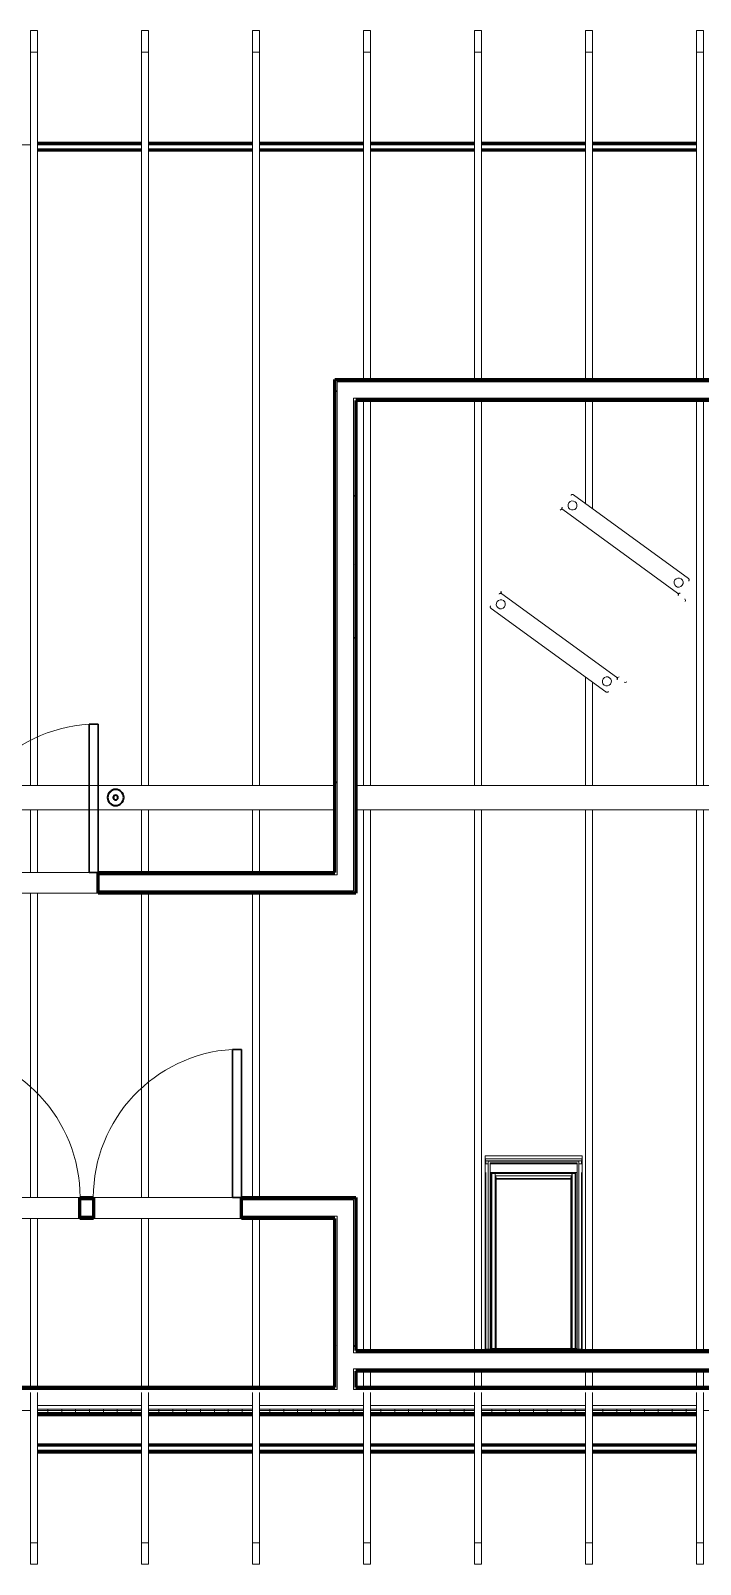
# Model space of a CAD drawing. Header units: inches. Extents: x -435 to 532, y -667 to -127.
# Drawn here: x -159.1 to -14.3, y -460.7 to -129.4 of the extents above; entities that cross this region are included whole.
import ezdxf

# ---------------------------------------------------------------- set-up
doc = ezdxf.new("R2010")
doc.units = ezdxf.units.IN
doc.header["$MEASUREMENT"] = 0
for name, color, linetype, lineweight in [('A-DOOR', 31, 'Continuous', 18), ('A-GLAZ', 151, 'Continuous', 18), ('A-ROOF', 132, 'Continuous', 18), ('A-WALL', 113, 'Continuous', 18), ('A-WALL-PATT', 111, 'Continuous', 60), ('I-FURN', 30, 'Continuous', 9), ('I-WALL', 2, 'Continuous', 18), ('S-BEAM', 12, 'Continuous', 9), ('S-COLS', 52, 'Continuous', 9)]:
    doc.layers.add(name, color=color, linetype=linetype, lineweight=lineweight)
pattern_1 = [(0, (387.632, -598.438), (15.36, 3.84), [0.634, -10.886, 0.634, -10.886, -61.44]), (0, (387.632, -598.438), (15.36, 3.84), [-23.04, 0.634, -22.406, 0.634, -10.886, -26.88]), (0, (387.632, -598.438), (15.36, 3.84), [-57.6, 0.634, -7.046, 0.634, -18.566]), (120, (393.392, -596.518), (-11.005538, 11.38215), [0.634, -10.886, 0.634, -10.886, -61.44]), (120, (393.392, -596.518), (-11.005538, 11.38215), [-23.04, 0.634, -22.406, 0.634, -10.886, -26.88]), (120, (393.392, -596.518), (-11.005538, 11.38215), [-57.6, 0.634, -7.046, 0.634, -18.566]), (240, (395.312, -588.838), (-4.354462, -15.22215), [0.634, -10.886, 0.634, -10.886, -61.44]), (240, (395.312, -588.838), (-4.354462, -15.22215), [-23.04, 0.634, -22.406, 0.634, -10.886, -26.88]), (240, (395.312, -588.838), (-4.354462, -15.22215), [-57.6, 0.634, -7.046, 0.634, -18.566])]

# ---------------------------------------------------------------- blocks, each defined once
blk = doc.blocks.new('Single_Seat_Sofa_by_Vaghi_13650 - Vaghi A1S-Single Seat-186610-2nd Floor')
at = {"layer": 'I-FURN'}
for p, q in [((-15.16, 0.39), (-15.16, 31.1)), ((-11.22, 0.39), (-11.22, 31.1)), ((11.22, 31.1), (11.22, 0.39)), ((15.16, 31.1), (15.16, 0.39))]:
    blk.add_line(p, q, dxfattribs=at)
at = {"layer": 'I-FURN', "flags": 128}
for points in [[(-11.22, 31.1), (-11.07, 31.41), (-10.83, 31.5)], [(10.83, 31.5), (11.14, 31.34), (11.22, 31.1)], [(-10.83, 0), (-11.14, 0.15), (-11.22, 0.39)], [(11.22, 0.39), (11.07, 0.08), (10.83, 0)], [(-10.73, -1.97), (-11.04, -1.82), (-11.12, -1.57)], [(11.12, -1.57), (10.97, -1.89), (10.73, -1.97)]]:
    blk.add_lwpolyline(points, dxfattribs=at)
at = {"layer": 'I-FURN'}
for centre, start, end in [((-13.19, 29.92), 0, 180), ((-13.19, 29.92), 180, 0), ((13.19, 29.92), 0, 180), ((13.19, 29.92), 180, 360), ((-13.19, 1.57), 0, 180), ((-13.19, 1.57), 180, 0), ((13.19, 1.57), 0, 180), ((13.19, 1.57), 180, 360)]:
    blk.add_arc(centre, 0.984, start, end, dxfattribs=at)
for points, knots in [([(-14.76, 31.5), (-14.8, 31.5), (-14.85, 31.49), (-14.91, 31.47), (-14.95, 31.45), (-14.98, 31.43), (-15.01, 31.41), (-15.04, 31.39), (-15.06, 31.36), (-15.08, 31.34), (-15.11, 31.3), (-15.13, 31.25), (-15.15, 31.19), (-15.16, 31.14), (-15.16, 31.1)], [0, 0, 0, 0, 0.166667, 0.25, 0.333333, 0.375, 0.416667, 0.5, 0.541667, 0.583333, 0.666667, 0.75, 0.833333, 1, 1, 1, 1]), ([(-11.61, 31.5), (-11.58, 31.5), (-11.53, 31.49), (-11.46, 31.47), (-11.42, 31.45), (-11.4, 31.43), (-11.37, 31.41), (-11.34, 31.39), (-11.32, 31.36), (-11.3, 31.34), (-11.27, 31.3), (-11.25, 31.25), (-11.23, 31.19), (-11.22, 31.14), (-11.22, 31.1)], [0, 0, 0, 0, 0.166667, 0.25, 0.333333, 0.375, 0.416667, 0.5, 0.541667, 0.583333, 0.666667, 0.75, 0.833333, 1, 1, 1, 1]), ([(11.22, 31.1), (11.22, 31.14), (11.23, 31.19), (11.25, 31.25), (11.27, 31.3), (11.3, 31.34), (11.32, 31.36), (11.34, 31.39), (11.37, 31.42), (11.41, 31.44), (11.44, 31.46), (11.47, 31.47), (11.53, 31.49), (11.58, 31.5), (11.61, 31.5)], [0, 0, 0, 0, 0.166667, 0.25, 0.333333, 0.416667, 0.458333, 0.5, 0.583333, 0.666667, 0.708333, 0.75, 0.833333, 1, 1, 1, 1]), ([(15.16, 31.1), (15.16, 31.14), (15.15, 31.19), (15.13, 31.25), (15.11, 31.3), (15.08, 31.34), (15.06, 31.36), (15.04, 31.39), (15, 31.42), (14.97, 31.44), (14.94, 31.46), (14.91, 31.47), (14.85, 31.49), (14.8, 31.5), (14.76, 31.5)], [0, 0, 0, 0, 0.166667, 0.25, 0.333333, 0.416667, 0.458333, 0.5, 0.583333, 0.666667, 0.708333, 0.75, 0.833333, 1, 1, 1, 1]), ([(-14.76, 0), (-14.8, 0), (-14.85, 0.01), (-14.91, 0.03), (-14.95, 0.05), (-14.98, 0.07), (-15.01, 0.09), (-15.04, 0.11), (-15.06, 0.13), (-15.08, 0.16), (-15.11, 0.2), (-15.13, 0.24), (-15.15, 0.31), (-15.16, 0.36), (-15.16, 0.39)], [0, 0, 0, 0, 0.166667, 0.25, 0.333333, 0.375, 0.416667, 0.5, 0.541667, 0.583333, 0.666667, 0.75, 0.833333, 1, 1, 1, 1]), ([(-11.61, 0), (-11.58, 0), (-11.53, 0.01), (-11.46, 0.03), (-11.42, 0.05), (-11.4, 0.07), (-11.37, 0.09), (-11.34, 0.11), (-11.32, 0.13), (-11.3, 0.16), (-11.27, 0.2), (-11.25, 0.24), (-11.23, 0.31), (-11.22, 0.36), (-11.22, 0.39)], [0, 0, 0, 0, 0.166667, 0.25, 0.333333, 0.375, 0.416667, 0.5, 0.541667, 0.583333, 0.666667, 0.75, 0.833333, 1, 1, 1, 1]), ([(11.22, 0.39), (11.22, 0.36), (11.23, 0.31), (11.25, 0.24), (11.27, 0.2), (11.3, 0.16), (11.32, 0.13), (11.34, 0.11), (11.37, 0.08), (11.41, 0.06), (11.44, 0.04), (11.47, 0.03), (11.53, 0.01), (11.58, 0), (11.61, 0)], [0, 0, 0, 0, 0.166667, 0.25, 0.333333, 0.416667, 0.458333, 0.5, 0.583333, 0.666667, 0.708333, 0.75, 0.833333, 1, 1, 1, 1]), ([(15.16, 0.39), (15.16, 0.36), (15.15, 0.31), (15.13, 0.24), (15.11, 0.2), (15.08, 0.16), (15.06, 0.13), (15.04, 0.11), (15, 0.08), (14.97, 0.06), (14.94, 0.04), (14.91, 0.03), (14.85, 0.01), (14.8, 0), (14.76, 0)], [0, 0, 0, 0, 0.166667, 0.25, 0.333333, 0.416667, 0.458333, 0.5, 0.583333, 0.666667, 0.708333, 0.75, 0.833333, 1, 1, 1, 1])]:
    blk.add_open_spline(points, degree=3, knots=knots, dxfattribs=at)
blk = doc.blocks.new('Window-skylight-VELUX_VS-deck_mounted-manual-venting - C08-1273973-2nd Floor')
at = {"layer": 'A-GLAZ'}
for p, q in [((-60.84, -373.03), (-60.67, -373.48)), ((-60.84, -373.03), (-39.84, -373.03)), ((-60.15, -374.13), (-60.76, -374.13)), ((-60.67, -373.48), (-60.67, -374.13)), ((-40.01, -373.48), (-60.67, -373.48)), ((-60.15, -373.59), (-60.15, -414.21)), ((-40.53, -373.59), (-60.15, -373.59)), ((-59.73, -414.02), (-59.73, -373.91)), ((-40.95, -373.91), (-59.73, -373.91)), ((-40.95, -374.13), (-59.73, -374.13)), ((-40.95, -373.91), (-40.95, -414.02)), ((-40.53, -414.21), (-40.53, -373.59)), ((-39.92, -374.13), (-40.53, -374.13)), ((-40.01, -373.48), (-39.84, -373.03)), ((-40.01, -374.13), (-40.01, -373.48)), ((-60.67, -376.01), (-60.67, -414.21)), ((-59.73, -376.02), (-40.95, -376.02)), ((-59.49, -414.02), (-59.49, -376.14)), ((-41.19, -376.19), (-59.49, -376.19)), ((-41.19, -376.25), (-59.49, -376.25)), ((-59.49, -376.75), (-59.36, -376.75)), ((-59.36, -376.37), (-59.36, -414.02)), ((-58.67, -414.02), (-58.67, -376.37)), ((-58.61, -376.41), (-58.61, -414.02)), ((-58.54, -376.75), (-42.14, -376.75)), ((-58.49, -376.75), (-58.4, -377.33)), ((-58.4, -377.33), (-58.4, -414.02)), ((-58.4, -377.33), (-58.4, -377.43)), ((-42.28, -377.33), (-58.4, -377.33)), ((-58.4, -377.43), (-58.4, -414.02)), ((-42.28, -377.43), (-58.4, -377.43)), ((-42.28, -377.33), (-42.19, -376.75)), ((-42.28, -414.02), (-42.28, -377.33)), ((-42.28, -377.43), (-42.28, -377.33)), ((-42.28, -414.02), (-42.28, -377.43)), ((-42.08, -414.02), (-42.08, -376.41)), ((-42.01, -376.37), (-42.01, -414.02)), ((-41.32, -414.02), (-41.32, -376.37)), ((-41.32, -376.75), (-41.19, -376.75)), ((-41.19, -376.14), (-41.19, -414.03)), ((-40.01, -414.21), (-40.01, -376.01)), ((-40.95, -414.02), (-59.73, -414.02))]:
    blk.add_line(p, q, dxfattribs=at)
blk = doc.blocks.new('LVL-Laminated Veneer Lumber - LVL 5_25x14-1285071-2nd Floor')
at = {"layer": 'S-BEAM'}
for p, q in [((-80.44, 2.62), (19.31, 2.62)), ((23.81, 2.62), (173.81, 2.62)), ((-80.44, -2.63), (19.31, -2.63)), ((23.81, -2.63), (201.1, -2.63))]:
    blk.add_line(p, q, dxfattribs=at)
blk = doc.blocks.new('Dimension Lumber - 2x8-V9-2nd Floor')
at = {"layer": 'S-BEAM'}
for p, q in [((-183.09, -311.18), (-183.09, -297.63)), ((-181.59, -311.18), (-181.59, -297.63)), ((-183.09, -381.43), (-183.09, -315.68)), ((-181.59, -381.43), (-181.59, -315.68)), ((-183.09, -422.38), (-183.09, -385.93)), ((-181.59, -422.38), (-181.59, -385.93)), ((-183.09, -456.02), (-183.09, -423.51)), ((-181.59, -456.02), (-181.59, -423.51)), ((-183.09, -460.66), (-183.09, -456.02)), ((-183.09, -456.02), (-181.59, -456.02)), ((-181.59, -456.02), (-181.59, -460.66)), ((-181.59, -460.66), (-183.09, -460.66))]:
    blk.add_line(p, q, dxfattribs=at)
blk = doc.blocks.new('Dimension Lumber - 2x8-V10-2nd Floor')
at = {"layer": 'S-BEAM'}
for p, q in [((-87.09, -414.44), (-87.09, -297.63)), ((-85.59, -414.44), (-85.59, -297.63)), ((-87.09, -422.38), (-87.09, -418.94)), ((-85.59, -422.38), (-85.59, -418.94)), ((-87.09, -456.02), (-87.09, -423.51)), ((-85.59, -456.02), (-85.59, -423.51)), ((-87.09, -460.66), (-87.09, -456.02)), ((-87.09, -456.02), (-85.59, -456.02)), ((-85.59, -456.02), (-85.59, -460.66)), ((-85.59, -460.66), (-87.09, -460.66))]:
    blk.add_line(p, q, dxfattribs=at)
blk = doc.blocks.new('Dimension Lumber - 2x8-V14-2nd Floor')
at = {"layer": 'S-BEAM'}
for p, q in [((-183.09, -133.99), (-183.09, -129.35)), ((-183.09, -129.35), (-181.59, -129.35)), ((-181.59, -129.35), (-181.59, -133.99)), ((-181.59, -133.99), (-183.09, -133.99)), ((-183.09, -133.99), (-183.09, -292.38)), ((-181.59, -133.99), (-181.59, -292.38))]:
    blk.add_line(p, q, dxfattribs=at)
blk = doc.blocks.new('Dimension Lumber - 2x8-V13-2nd Floor')
at = {"layer": 'S-BEAM'}
for p, q in [((-327.09, -133.99), (-327.09, -129.35)), ((-327.09, -129.35), (-325.59, -129.35)), ((-325.59, -129.35), (-325.59, -133.99)), ((-325.59, -133.99), (-327.09, -133.99)), ((-327.09, -133.99), (-327.09, -204.74)), ((-325.59, -133.99), (-325.59, -204.74)), ((-327.09, -209.24), (-327.09, -292.38)), ((-325.59, -209.24), (-325.59, -292.38))]:
    blk.add_line(p, q, dxfattribs=at)
blk = doc.blocks.new('Dimension Lumber - 2x8-V15-2nd Floor')
at = {"layer": 'S-BEAM'}
for p, q in [((-39.09, -133.99), (-39.09, -129.35)), ((-39.09, -129.35), (-37.59, -129.35)), ((-37.59, -129.35), (-37.59, -133.99)), ((-37.59, -133.99), (-39.09, -133.99)), ((-39.09, -133.99), (-39.09, -204.74)), ((-37.59, -133.99), (-37.59, -204.74)), ((-39.09, -209.24), (-39.09, -231.55)), ((-37.59, -209.24), (-37.59, -232.64)), ((-39.09, -269.02), (-39.09, -292.38)), ((-37.59, -270.11), (-37.59, -292.38))]:
    blk.add_line(p, q, dxfattribs=at)
blk = doc.blocks.new('Single-Flush - 32_ x 78_-1394608-2nd Floor')
at = {"layer": 'A-DOOR', "lineweight": 30}
for p, q in [((14, 2.25), (14, 34.25)), ((16, 34.25), (14, 34.25)), ((16, 2.25), (16, 34.25)), ((16, 2.25), (14, 2.25))]:
    blk.add_line(p, q, dxfattribs=at)
at = {"layer": 'A-DOOR', "lineweight": 9}
blk.add_arc((16, 2.25), 32.07, 93.5759, 180, dxfattribs=at)
blk = doc.blocks.new('Single-Flush - 32_ x 78_-1305366-2nd Floor')
at = {"layer": 'A-DOOR', "lineweight": 30}
for p, q in [((14, -2.25), (14, -34.25)), ((16, -2.25), (14, -2.25)), ((16, -2.25), (16, -34.25)), ((16, -34.25), (14, -34.25))]:
    blk.add_line(p, q, dxfattribs=at)
at = {"layer": 'A-DOOR', "lineweight": 9}
blk.add_arc((16, -2.25), 32.07, 180, 266.4241, dxfattribs=at)

msp = doc.modelspace()

# ---------------------------------------------------------------- hatches: boundary and pattern name
at = {"layer": 'A-WALL-PATT', "lineweight": 9}
h = msp.add_hatch(dxfattribs=at)
h.set_pattern_fill('FP_1', color=256, style=0, pattern_type=2)
h.set_pattern_definition(pattern_1)
h.paths.add_polyline_path([(-92.78, -311.18), (-92.78, -204.74), (-93.28, -204.74), (-93.28, -311.18)], flags=0)
h = msp.add_hatch(dxfattribs=at)
h.set_pattern_fill('FP_1', color=256, style=0, pattern_type=2)
h.set_pattern_definition(pattern_1)
h.paths.add_polyline_path([(-27.8, -205.24), (61.22, -205.24), (61.22, -204.74), (-92.78, -204.74), (-92.78, -205.24), (-88.78, -205.24)], flags=0)
h = msp.add_hatch(dxfattribs=at)
h.set_pattern_fill('FP_1', color=256, style=0, pattern_type=2)
h.set_pattern_definition(pattern_1)
h.paths.add_polyline_path([(-88.78, -315.18), (-88.78, -208.74), (-89.28, -208.74), (-89.28, -315.18)], flags=0)
h = msp.add_hatch(dxfattribs=at)
h.set_pattern_fill('FP_1', color=256, style=0, pattern_type=2)
h.set_pattern_definition(pattern_1)
h.paths.add_polyline_path([(-88.78, -209.24), (61.22, -209.24), (61.22, -208.74), (-88.78, -208.74)], flags=0)
h = msp.add_hatch(dxfattribs=at)
h.set_pattern_fill('FP_1', color=256, style=0, pattern_type=2)
h.set_pattern_definition(pattern_1)
h.paths.add_polyline_path([(-92.78, -311.68), (-92.78, -311.18), (-144.47, -311.18), (-144.47, -311.68), (-100.98, -311.68)], flags=0)
h.paths.add_polyline_path([(-193.03, -311.68), (-176.47, -311.68), (-176.47, -311.18), (-193.03, -311.18)], flags=0)
h = msp.add_hatch(dxfattribs=at)
h.set_pattern_fill('FP_1', color=256, style=0, pattern_type=2)
h.set_pattern_definition(pattern_1)
h.paths.add_polyline_path([(-88.78, -315.68), (-88.78, -315.18), (-144.47, -315.18), (-144.47, -315.68), (-100.98, -315.68)], flags=0)
h.paths.add_polyline_path([(-176.47, -315.68), (-176.47, -315.18), (-193.03, -315.18), (-193.03, -315.68)], flags=0)
h = msp.add_hatch(dxfattribs=at)
h.set_pattern_fill('FP_1', color=256, style=0, pattern_type=2)
h.set_pattern_definition(pattern_1)
h.paths.add_polyline_path([(-89.28, -381.93), (-88.78, -381.93), (-88.78, -381.43), (-113.47, -381.43), (-113.47, -381.93), (-100.98, -381.93)], flags=0)
h.paths.add_polyline_path([(-148.47, -381.93), (-145.47, -381.93), (-145.47, -381.43), (-148.47, -381.43)], flags=0)
h.paths.add_polyline_path([(-180.47, -381.93), (-180.47, -381.43), (-341.53, -381.43), (-341.53, -381.93), (-247.33, -381.93)], flags=0)
h = msp.add_hatch(dxfattribs=at)
h.set_pattern_fill('FP_1', color=256, style=0, pattern_type=2)
h.set_pattern_definition(pattern_1)
h.paths.add_polyline_path([(-88.78, -422.38), (-88.78, -418.44), (-89.28, -418.44), (-89.28, -422.38)], flags=0)
h.paths.add_polyline_path([(-88.78, -414.94), (-88.78, -381.93), (-89.28, -381.93), (-89.28, -414.94)], flags=0)
h = msp.add_hatch(dxfattribs=at)
h.set_pattern_fill('FP_1', color=256, style=0, pattern_type=2)
h.set_pattern_definition(pattern_1)
h.paths.add_polyline_path([(-92.78, -385.93), (-92.78, -385.43), (-113.47, -385.43), (-113.47, -385.93), (-93.28, -385.93)], flags=0)
h.paths.add_polyline_path([(-145.47, -385.93), (-145.47, -385.43), (-148.47, -385.43), (-148.47, -385.93)], flags=0)
h.paths.add_polyline_path([(-180.47, -385.93), (-180.47, -385.43), (-341.53, -385.43), (-341.53, -385.93), (-193.03, -385.93)], flags=0)
h = msp.add_hatch(dxfattribs=at)
h.set_pattern_fill('FP_1', color=256, style=0, pattern_type=2)
h.set_pattern_definition(pattern_1)
h.paths.add_polyline_path([(-93.28, -422.38), (-92.78, -422.38), (-92.78, -385.93), (-93.28, -385.93), (-93.28, -403.27)], flags=0)
h = msp.add_hatch(dxfattribs=at)
h.set_pattern_fill('FP_1', color=256, style=0, pattern_type=2)
h.set_pattern_definition(pattern_1)
h.paths.add_polyline_path([(65.22, -414.94), (65.72, -414.94), (65.72, -414.44), (-88.78, -414.44), (-88.78, -414.94), (45.38, -414.94)], flags=0)
h = msp.add_hatch(dxfattribs=at)
h.set_pattern_fill('FP_1', color=256, style=0, pattern_type=2)
h.set_pattern_definition(pattern_1)
h.paths.add_polyline_path([(61.22, -418.94), (61.72, -418.94), (61.72, -418.44), (-88.78, -418.44), (-88.78, -418.94), (45.38, -418.94)], flags=0)
h = msp.add_hatch(dxfattribs=at)
h.set_pattern_fill('FP_1', color=256, style=0, pattern_type=2)
h.set_pattern_definition(pattern_1)
h.paths.add_polyline_path([(-338.81, -422.88), (-197.03, -422.88), (-197.03, -422.38), (-341.53, -422.38), (-341.53, -422.88)], flags=0)
h.paths.add_polyline_path([(-193.53, -422.88), (-92.78, -422.88), (-92.78, -422.38), (-193.53, -422.38)], flags=0)
h.paths.add_polyline_path([(-89.28, -422.88), (64.47, -422.88), (64.47, -422.38), (-89.28, -422.38)], flags=0)
h = msp.add_hatch(dxfattribs=at)
h.set_pattern_fill('FP_3', color=256, style=0, pattern_type=2)
h.set_pattern_definition([(0, (387.632, -598.438), (0, 3), []), (90, (387.632, -598.438), (-3, 2e-16), [])])
h.paths.add_polyline_path([(-346.28, -427.88), (-327.09, -427.88), (-327.09, -427.13), (-346.28, -427.13)], flags=0)
h.paths.add_polyline_path([(-325.59, -427.88), (-303.09, -427.88), (-303.09, -427.13), (-325.59, -427.13), (-325.59, -427.16)], flags=0)
h.paths.add_polyline_path([(-301.59, -427.88), (-279.09, -427.88), (-279.09, -427.13), (-301.59, -427.13), (-301.59, -427.21)], flags=0)
h.paths.add_polyline_path([(-277.59, -427.88), (-255.09, -427.88), (-255.09, -427.13), (-277.59, -427.13), (-277.59, -427.25)], flags=0)
h.paths.add_polyline_path([(-253.59, -427.88), (-231.09, -427.88), (-231.09, -427.13), (-253.59, -427.13), (-253.59, -427.29)], flags=0)
h.paths.add_polyline_path([(-229.59, -427.88), (-207.09, -427.88), (-207.09, -427.13), (-229.59, -427.13), (-229.59, -427.34)], flags=0)
h.paths.add_polyline_path([(-205.59, -427.88), (-183.09, -427.88), (-183.09, -427.13), (-205.59, -427.13), (-205.59, -427.38)], flags=0)
h.paths.add_polyline_path([(-181.59, -427.88), (-159.09, -427.88), (-159.09, -427.13), (-181.59, -427.13), (-181.59, -427.43)], flags=0)
h.paths.add_polyline_path([(-157.59, -427.88), (-135.09, -427.88), (-135.09, -427.13), (-157.59, -427.13), (-157.59, -427.47)], flags=0)
h.paths.add_polyline_path([(-133.59, -427.88), (-111.09, -427.88), (-111.09, -427.13), (-133.59, -427.13), (-133.59, -427.52)], flags=0)
h.paths.add_polyline_path([(-109.59, -427.88), (-87.09, -427.88), (-87.09, -427.13), (-109.59, -427.13), (-109.59, -427.56)], flags=0)
h.paths.add_polyline_path([(-85.59, -427.88), (-63.09, -427.88), (-63.09, -427.13), (-85.59, -427.13), (-85.59, -427.61)], flags=0)
h.paths.add_polyline_path([(-61.59, -427.88), (-39.09, -427.88), (-39.09, -427.13), (-61.59, -427.13), (-61.59, -427.65)], flags=0)
h.paths.add_polyline_path([(-37.59, -427.88), (-15.09, -427.88), (-15.09, -427.13), (-37.59, -427.13), (-37.59, -427.69)], flags=0)
h.paths.add_polyline_path([(-13.59, -427.88), (8.91, -427.88), (8.91, -427.13), (-13.59, -427.13), (-13.59, -427.74)], flags=0)
h.paths.add_polyline_path([(10.41, -427.88), (32.91, -427.88), (32.91, -427.13), (10.41, -427.13), (10.41, -427.78)], flags=0)
h.paths.add_polyline_path([(34.41, -427.88), (56.91, -427.87), (56.91, -427.13), (34.41, -427.13), (34.41, -427.83)], flags=0)
h.paths.add_polyline_path([(58.41, -427.88), (64.47, -427.88), (64.47, -427.13), (58.41, -427.13), (58.41, -427.87)], flags=0)
h = msp.add_hatch(dxfattribs=at)
h.set_pattern_fill('FP_2', color=256, style=0, pattern_type=2)
h.set_pattern_definition([(135, (387.632, -598.438), (-4.24264, -4.24264), [])])
h.paths.add_polyline_path([(-347.03, -428.38), (-327.09, -428.36), (-327.09, -427.88), (-347.03, -427.88)], flags=0)
h.paths.add_polyline_path([(-325.59, -428.38), (-303.09, -428.38), (-303.09, -427.88), (-325.59, -427.88), (-325.59, -428.36)], flags=0)
h.paths.add_polyline_path([(-301.59, -428.38), (-279.09, -428.38), (-279.09, -427.88), (-301.59, -427.88), (-301.59, -428.33)], flags=0)
h.paths.add_polyline_path([(-277.59, -428.38), (-255.09, -428.38), (-255.09, -427.88), (-277.59, -427.88), (-277.59, -428.3)], flags=0)
h.paths.add_polyline_path([(-253.59, -428.38), (-231.09, -428.38), (-231.09, -427.88), (-253.59, -427.88), (-253.59, -428.27)], flags=0)
h.paths.add_polyline_path([(-229.59, -428.38), (-207.09, -428.38), (-207.09, -427.88), (-229.59, -427.88), (-229.59, -428.24)], flags=0)
h.paths.add_polyline_path([(-205.59, -428.38), (-183.09, -428.38), (-183.09, -427.88), (-205.59, -427.88), (-205.59, -428.22)], flags=0)
h.paths.add_polyline_path([(-181.59, -428.38), (-159.09, -428.38), (-159.09, -427.88), (-181.59, -427.88), (-181.59, -428.19)], flags=0)
h.paths.add_polyline_path([(-157.59, -428.38), (-135.09, -428.38), (-135.09, -427.88), (-157.59, -427.88), (-157.59, -428.16)], flags=0)
h.paths.add_polyline_path([(-133.59, -428.38), (-111.09, -428.38), (-111.09, -427.88), (-133.59, -427.88), (-133.59, -428.13)], flags=0)
h.paths.add_polyline_path([(-109.59, -428.38), (-87.09, -428.38), (-87.09, -427.88), (-109.59, -427.88), (-109.59, -428.1)], flags=0)
h.paths.add_polyline_path([(-85.59, -428.38), (-63.09, -428.38), (-63.09, -427.88), (-85.59, -427.88), (-85.59, -428.07)], flags=0)
h.paths.add_polyline_path([(-61.59, -428.38), (-39.09, -428.38), (-39.09, -427.88), (-61.59, -427.88), (-61.59, -428.04)], flags=0)
h.paths.add_polyline_path([(-37.59, -428.38), (-15.09, -428.38), (-15.09, -427.88), (-37.59, -427.88), (-37.59, -428.01)], flags=0)
h.paths.add_polyline_path([(-13.59, -428.38), (8.91, -428.38), (8.91, -427.88), (-13.59, -427.88), (-13.59, -427.98)], flags=0)
h.paths.add_polyline_path([(10.41, -428.38), (32.91, -428.38), (32.91, -427.88), (10.41, -427.88), (10.41, -427.95)], flags=0)
h.paths.add_polyline_path([(34.41, -428.38), (56.91, -428.38), (56.91, -427.88), (34.41, -427.88), (34.41, -427.92)], flags=0)
h.paths.add_polyline_path([(58.41, -428.38), (64.47, -428.38), (64.47, -427.88), (58.41, -427.89)], flags=0)
at = {"layer": 'S-COLS'}
h = msp.add_hatch(dxfattribs=at)
h.set_pattern_fill('FP_4', color=256, style=0, pattern_type=2)
h.set_pattern_definition([(45, (387.632, -598.438), (-4.75176, 4.75176), []), (45, (387.632, -591.238), (-4.75176, 4.75176), [])])
h.paths.add_polyline_path([(-140.72, -296.76), (-139.84, -296.52), (-139.2, -295.88), (-138.97, -295.01), (-139.2, -294.13), (-139.84, -293.49), (-140.72, -293.26), (-141.59, -293.49), (-142.23, -294.13), (-142.47, -295.01), (-142.23, -295.88), (-141.59, -296.52)], flags=0)
h.paths.add_polyline_path([(-140.72, -295.52), (-141.07, -295.37), (-141.22, -295.01), (-141.07, -294.65), (-140.72, -294.5), (-140.36, -294.65), (-140.21, -295.01), (-140.36, -295.37)], flags=0)

# ---------------------------------------------------------------- linework, layer by layer
at = {"layer": 'A-ROOF'}
for p, q in [((-159.09, -154.01), (-181.59, -154.01)), ((-135.09, -154.01), (-157.59, -154.01)), ((-111.09, -154.01), (-133.59, -154.01)), ((-87.09, -154.01), (-109.59, -154.01)), ((-63.09, -154.01), (-85.59, -154.01)), ((-39.09, -154.01), (-61.59, -154.01)), ((-15.09, -154.01), (-37.59, -154.01)), ((-60.84, -372.39), (-60.84, -414.21)), ((-39.84, -372.39), (-60.84, -372.39)), ((-60.84, -373.03), (-39.84, -373.03)), ((-39.84, -414.21), (-39.84, -372.39)), ((-60.84, -414.21), (-39.84, -414.21)), ((-157.59, -436.01), (-135.09, -436.01)), ((-133.59, -436.01), (-111.09, -436.01)), ((-109.59, -436.01), (-87.09, -436.01)), ((-85.59, -436.01), (-63.09, -436.01)), ((-61.59, -436.01), (-39.09, -436.01)), ((-37.59, -436.01), (-15.09, -436.01))]:
    msp.add_line(p, q, dxfattribs=at)
at = {"layer": 'A-ROOF', "lineweight": 60}
for p, q in [((-157.59, -153.62), (-135.09, -153.62)), ((-135.09, -155.18), (-157.59, -155.18)), ((-133.59, -153.62), (-111.09, -153.62)), ((-111.09, -155.18), (-133.59, -155.18)), ((-109.59, -153.62), (-87.09, -153.62)), ((-87.09, -155.18), (-109.59, -155.18)), ((-85.59, -153.62), (-63.09, -153.62)), ((-63.09, -155.18), (-85.59, -155.18)), ((-61.59, -153.62), (-39.09, -153.62)), ((-39.09, -155.18), (-61.59, -155.18)), ((-37.59, -153.62), (-15.09, -153.62)), ((-15.09, -155.18), (-37.59, -155.18)), ((-157.59, -434.84), (-135.09, -434.84)), ((-135.09, -436.4), (-157.59, -436.4)), ((-133.59, -434.84), (-111.09, -434.84)), ((-111.09, -436.4), (-133.59, -436.4)), ((-109.59, -434.84), (-87.09, -434.84)), ((-87.09, -436.4), (-109.59, -436.4)), ((-85.59, -434.84), (-63.09, -434.84)), ((-63.09, -436.4), (-85.59, -436.4)), ((-61.59, -434.84), (-39.09, -434.84)), ((-39.09, -436.4), (-61.59, -436.4)), ((-37.59, -434.84), (-15.09, -434.84)), ((-15.09, -436.4), (-37.59, -436.4))]:
    msp.add_line(p, q, dxfattribs=at)
at = {"layer": 'A-WALL'}
for p, q in [((-92.78, -311.68), (-92.78, -205.24)), ((-92.78, -205.24), (61.22, -205.24)), ((-89.28, -315.18), (-89.28, -208.74)), ((-89.28, -208.74), (61.22, -208.74)), ((-144.47, -311.68), (-92.78, -311.68)), ((-144.47, -315.18), (-89.28, -315.18)), ((-148.47, -381.93), (-145.47, -381.93)), ((-113.47, -381.93), (-89.28, -381.93)), ((-89.28, -414.94), (-89.28, -381.93)), ((-148.47, -385.43), (-145.47, -385.43)), ((-113.47, -385.43), (-92.78, -385.43)), ((-92.78, -422.88), (-92.78, -385.43)), ((-89.28, -414.94), (65.22, -414.94)), ((-89.28, -422.88), (-89.28, -418.44)), ((-89.28, -418.44), (61.72, -418.44)), ((-92.78, -422.88), (-193.53, -422.88)), ((79.65, -422.88), (-89.28, -422.88)), ((-135.09, -426.38), (-157.59, -426.38)), ((-135.09, -427.13), (-157.59, -427.13)), ((-111.09, -426.38), (-133.59, -426.38)), ((-111.09, -427.13), (-133.59, -427.13)), ((-87.09, -426.38), (-109.59, -426.38)), ((-87.09, -427.13), (-109.59, -427.13)), ((-63.09, -426.38), (-85.59, -426.38)), ((-63.09, -427.13), (-85.59, -427.13)), ((-39.09, -426.38), (-61.59, -426.38)), ((-39.09, -427.13), (-61.59, -427.13)), ((-15.09, -426.38), (-37.59, -426.38)), ((-15.09, -427.13), (-37.59, -427.13)), ((-135.09, -427.88), (-157.59, -427.88)), ((-111.09, -427.88), (-133.59, -427.88)), ((-87.09, -427.88), (-109.59, -427.88)), ((-63.09, -427.88), (-85.59, -427.88)), ((-39.09, -427.88), (-61.59, -427.88)), ((-15.09, -427.88), (-37.59, -427.88))]:
    msp.add_line(p, q, dxfattribs=at)
at = {"layer": 'A-WALL', "lineweight": 60}
for p, q in [((-193.03, -422.38), (-93.28, -422.38)), ((-88.78, -422.38), (78.49, -422.38)), ((-135.09, -428.38), (-157.59, -428.38)), ((-111.09, -428.38), (-133.59, -428.38)), ((-87.09, -428.38), (-109.59, -428.38)), ((-63.09, -428.38), (-85.59, -428.38)), ((-39.09, -428.38), (-61.59, -428.38)), ((-15.09, -428.38), (-37.59, -428.38))]:
    msp.add_line(p, q, dxfattribs=at)
at = {"layer": 'I-WALL', "lineweight": 60}
for p, q in [((-93.28, -311.18), (-93.28, -204.74)), ((-93.28, -204.74), (61.22, -204.74)), ((-88.78, -209.24), (-88.78, -315.68)), ((61.22, -209.24), (-88.78, -209.24)), ((-144.47, -315.68), (-144.47, -311.18)), ((-144.47, -311.18), (-93.28, -311.18)), ((-88.78, -315.68), (-144.47, -315.68)), ((-148.47, -385.93), (-148.47, -381.43)), ((-148.47, -381.43), (-145.47, -381.43)), ((-145.47, -381.43), (-145.47, -385.93)), ((-113.47, -385.93), (-113.47, -381.43)), ((-113.47, -381.43), (-88.78, -381.43)), ((-88.78, -381.43), (-88.78, -414.44)), ((-145.47, -385.93), (-148.47, -385.93)), ((-93.28, -385.93), (-113.47, -385.93)), ((-93.28, -422.38), (-93.28, -385.93)), ((-88.78, -414.44), (65.72, -414.44)), ((-88.78, -418.94), (-88.78, -422.38)), ((61.22, -418.94), (-88.78, -418.94))]:
    msp.add_line(p, q, dxfattribs=at)
at = {"layer": 'I-WALL'}
for p, q in [((-144.47, -311.18), (-176.47, -311.18)), ((-176.47, -315.68), (-144.47, -315.68)), ((-148.47, -381.43), (-180.47, -381.43)), ((-113.47, -381.43), (-145.47, -381.43)), ((-180.47, -385.93), (-148.47, -385.93)), ((-145.47, -385.93), (-113.47, -385.93))]:
    msp.add_line(p, q, dxfattribs=at)
at = {"layer": 'S-COLS', "lineweight": 40}
for radius, start, end in [(1.75, 90, 270), (0.508, 90, 270), (1.75, 270, 90), (0.508, 270, 90)]:
    msp.add_arc((-140.72, -295.01), radius, start, end, dxfattribs=at)

# ---------------------------------------------------------------- block references
at = {"layer": 'A-DOOR'}
for p in [(-160.47, -313.43), (-129.47, -383.68)]:
    msp.add_blockref('Single-Flush - 32_ x 78_-1394608-2nd Floor', p, dxfattribs=at)
at = {"layer": 'A-DOOR', "rotation": 180}
msp.add_blockref('Single-Flush - 32_ x 78_-1305366-2nd Floor', (-164.47, -383.68), dxfattribs=at)
at = {"layer": 'A-GLAZ'}
msp.add_blockref('Window-skylight-VELUX_VS-deck_mounted-manual-venting - C08-1273973-2nd Floor', (0, 0), dxfattribs=at)
at = {"layer": 'I-FURN', "rotation": 53.99999999999959}
msp.add_blockref('Single_Seat_Sofa_by_Vaghi_13650 - Vaghi A1S-Single Seat-186610-2nd Floor', (-25.47, -260.18), dxfattribs=at)
at = {"layer": 'S-BEAM'}
for name, p in [('Dimension Lumber - 2x8-V14-2nd Floor', (24, 0)), ('Dimension Lumber - 2x8-V14-2nd Floor', (48, 0)), ('Dimension Lumber - 2x8-V14-2nd Floor', (72, 0)), ('Dimension Lumber - 2x8-V13-2nd Floor', (240, 0)), ('Dimension Lumber - 2x8-V13-2nd Floor', (264, 0)), ('Dimension Lumber - 2x8-V15-2nd Floor', (0, 0)), ('Dimension Lumber - 2x8-V13-2nd Floor', (312, 0)), ('LVL-Laminated Veneer Lumber - LVL 5_25x14-1285071-2nd Floor', (-112.59, -295.01)), ('Dimension Lumber - 2x8-V9-2nd Floor', (24, 0)), ('Dimension Lumber - 2x8-V9-2nd Floor', (48, 0)), ('Dimension Lumber - 2x8-V9-2nd Floor', (72, 0)), ('Dimension Lumber - 2x8-V10-2nd Floor', (0, 0)), ('Dimension Lumber - 2x8-V10-2nd Floor', (24, 0)), ('Dimension Lumber - 2x8-V10-2nd Floor', (48, 0)), ('Dimension Lumber - 2x8-V10-2nd Floor', (72, 0))]:
    msp.add_blockref(name, p, dxfattribs=at)

doc.saveas('drawing.dxf')
